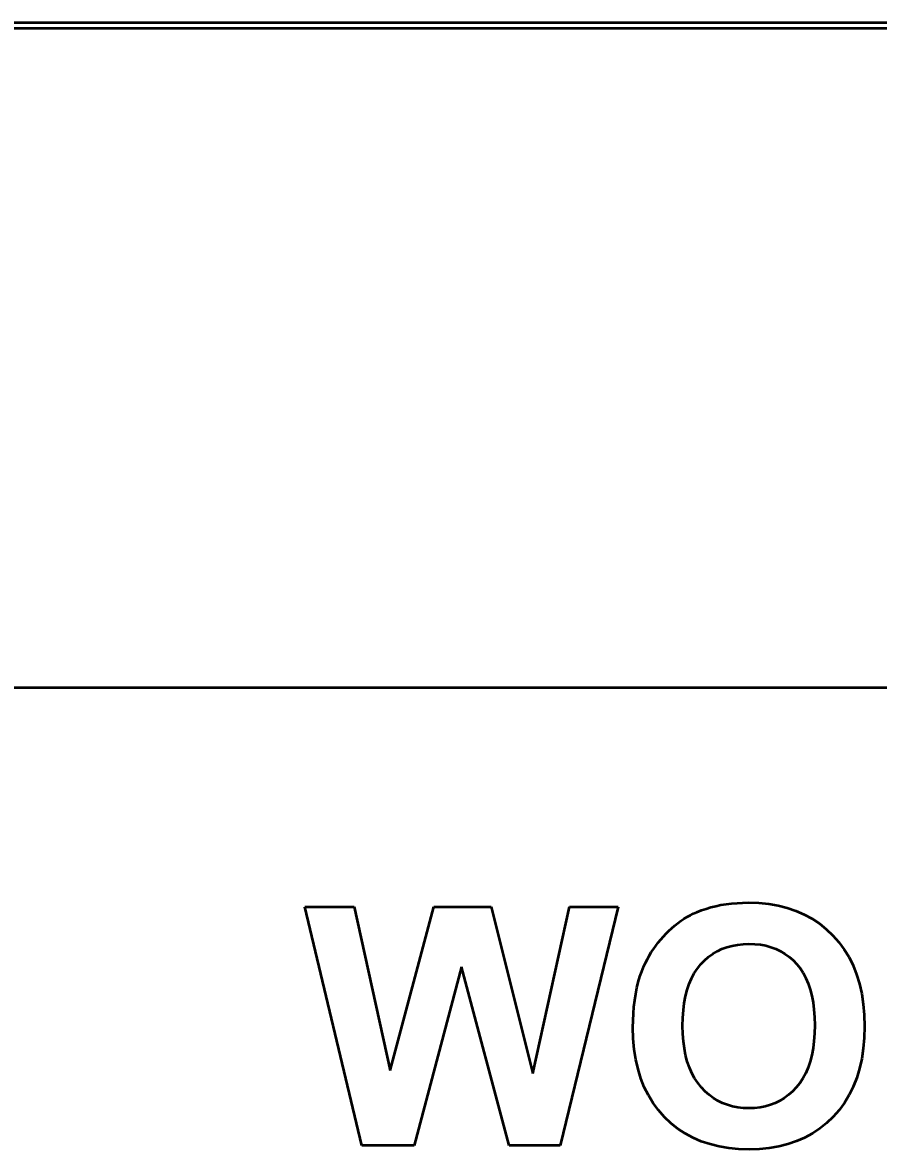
# Model space of a CAD drawing. Extents: x 23 to 417, y 3 to 294.
# Drawn here: x 211.532 to 214.4, y 108.074 to 111.851 of the extents above; entities that cross this region are included whole.
import ezdxf
from ezdxf.enums import TextEntityAlignment as Align

# ---------------------------------------------------------------- set-up
doc = ezdxf.new("R2010")
doc.units = 0
doc.layers.get('0').update_dxf_attribs({"lineweight": 13})
doc.styles.get("Standard").update_dxf_attribs({"font": 'isocp.shx'})
doc.dimstyles.get("Standard").update_dxf_attribs({"dimtxt": 2.5, "dimasz": 2.5, "dimexe": 1.25, "dimexo": 0.625, "dimtad": 1, "dimtxsty": 'Standard', "dimcen": 2.5, "dimadec": 0, "dimazin": 0, "dimtfac": 1, "dimtmove": 0, "dimatfit": 0, "dimfxl": 0, "dimarcsym": 0})

# ---------------------------------------------------------------- blocks, each defined once
blk = doc.blocks.new('*D775')
at = {"color": 230, "lineweight": 13, "ltscale": 0.072986, "transparency": 16777216}
blk.add_line((220.937, 119.0118), (220.937, 121.9312), dxfattribs=at)
at = {"color": 230, "lineweight": 13, "ltscale": 0.275935, "transparency": 16777216}
blk.add_line((230.7318, 110.8938), (230.7318, 121.9312), dxfattribs=at)
at = {"color": 230, "lineweight": 13, "transparency": 16777216}
blk.add_line((201.0151, 119.9312), (230.7318, 119.9312), dxfattribs=at)
for points in [[(222.8689, 120.4489), (220.937, 119.9312), (222.8689, 119.4136)], [(228.7999, 119.4136), (230.7318, 119.9312), (228.7999, 120.4489)]]:
    blk.add_lwpolyline(points, dxfattribs=at)
for s, height, width, p, p2 in [('[', 2, 1.552525, (207.5228, 121.9312), (208.2991, 121.9312)), (']', 2, 1.552524, (216.937, 121.9312), (217.7133, 121.9312)), ('49', 2, 1.233748, (201.0151, 121.9312), (204.5228, 121.9312)), ('1.93', 2, 1.584295, (209.2991, 121.9312), (215.937, 121.9312)), ('/', 1, 1.818182, (205.5228, 122.4312), (206.5228, 122.4312))]:
    blk.add_text(s, height=height, dxfattribs=dict(at, width=width)).set_placement(p, p2, align=Align.FIT)
blk = doc.blocks.new('BLOCK4760')
at = {"color": 7, "lineweight": 35}
for p, q in [((-87.974, 62.698), (88.026, 62.698)), ((-87.874, 62.602), (87.926, 62.602)), ((-73.474, 51.552), (22.526, 51.552))]:
    blk.add_line(p, q, dxfattribs=at)
at = {"color": 7, "lineweight": 35, "ltscale": 0.020668}
blk.add_line((-42.27, 47.881), (-41.444, 47.881), dxfattribs=at)
at = {"color": 7, "lineweight": 35, "ltscale": 0.10281}
blk.add_line((-41.315, 43.881), (-42.27, 47.881), dxfattribs=at)
at = {"color": 7, "lineweight": 35, "ltscale": 0.070325}
blk.add_line((-41.444, 47.881), (-40.841, 45.134), dxfattribs=at)
at = {"color": 7, "lineweight": 35, "ltscale": 0.071082}
blk.add_line((-40.841, 45.134), (-40.109, 47.881), dxfattribs=at)
at = {"color": 7, "lineweight": 35, "ltscale": 0.024011}
blk.add_line((-40.109, 47.881), (-39.149, 47.881), dxfattribs=at)
at = {"color": 7, "lineweight": 35, "ltscale": 0.072016}
blk.add_line((-39.149, 47.881), (-38.448, 45.087), dxfattribs=at)
at = {"color": 7, "lineweight": 35, "ltscale": 0.071516}
blk.add_line((-38.448, 45.087), (-37.834, 47.881), dxfattribs=at)
at = {"color": 7, "lineweight": 35, "ltscale": 0.102906}
blk.add_line((-37.021, 47.881), (-37.992, 43.881), dxfattribs=at)
at = {"color": 7, "lineweight": 35, "ltscale": 0.020327}
blk.add_line((-37.834, 47.881), (-37.021, 47.881), dxfattribs=at)
at = {"color": 7, "lineweight": 35, "ltscale": 0.001525}
blk.add_line((-35.756, 47.766), (-35.7, 47.791), dxfattribs=at)
at = {"color": 7, "lineweight": 35, "ltscale": 0.002041}
blk.add_line((-35.7, 47.791), (-35.624, 47.821), dxfattribs=at)
at = {"color": 7, "lineweight": 35, "ltscale": 0.002067}
blk.add_line((-35.624, 47.821), (-35.546, 47.848), dxfattribs=at)
at = {"color": 7, "lineweight": 35, "ltscale": 0.002098}
blk.add_line((-35.546, 47.848), (-35.466, 47.872), dxfattribs=at)
at = {"color": 7, "lineweight": 35, "ltscale": 0.002132}
blk.add_line((-35.466, 47.872), (-35.383, 47.892), dxfattribs=at)
at = {"color": 7, "lineweight": 35, "ltscale": 0.002171}
for p, q in [((-35.383, 47.892), (-35.298, 47.91)), ((-34.39, 44.59), (-34.471, 44.559))]:
    blk.add_line(p, q, dxfattribs=at)
at = {"color": 7, "lineweight": 35, "ltscale": 0.002213}
for p, q in [((-35.298, 47.91), (-35.21, 47.924)), ((-35.423, 44.675), (-35.494, 44.728))]:
    blk.add_line(p, q, dxfattribs=at)
at = {"color": 7, "lineweight": 35, "ltscale": 0.002259}
blk.add_line((-35.21, 47.924), (-35.121, 47.935), dxfattribs=at)
at = {"color": 7, "lineweight": 35, "ltscale": 0.002307}
blk.add_line((-35.121, 47.935), (-35.029, 47.943), dxfattribs=at)
at = {"color": 7, "lineweight": 35, "ltscale": 0.002359}
blk.add_line((-35.029, 47.943), (-34.935, 47.948), dxfattribs=at)
at = {"color": 7, "lineweight": 35, "ltscale": 0.002413}
blk.add_line((-34.935, 47.948), (-34.838, 47.949), dxfattribs=at)
at = {"color": 7, "lineweight": 35, "ltscale": 0.004334}
blk.add_line((-34.838, 47.949), (-34.665, 47.944), dxfattribs=at)
at = {"color": 7, "lineweight": 35, "ltscale": 0.004175}
blk.add_line((-34.665, 47.944), (-34.499, 47.927), dxfattribs=at)
at = {"color": 7, "lineweight": 35, "ltscale": 0.004037}
blk.add_line((-34.499, 47.927), (-34.339, 47.9), dxfattribs=at)
at = {"color": 7, "lineweight": 35, "ltscale": 0.003921}
blk.add_line((-34.339, 47.9), (-34.187, 47.862), dxfattribs=at)
at = {"color": 7, "lineweight": 35, "ltscale": 0.003829}
blk.add_line((-34.187, 47.862), (-34.042, 47.812), dxfattribs=at)
at = {"color": 7, "lineweight": 35, "ltscale": 0.003764}
blk.add_line((-34.042, 47.812), (-33.904, 47.752), dxfattribs=at)
at = {"color": 7, "lineweight": 35, "ltscale": 0.001604}
blk.add_line((-36.072, 47.565), (-36.021, 47.605), dxfattribs=at)
at = {"color": 7, "lineweight": 35, "ltscale": 0.001584}
blk.add_line((-36.021, 47.605), (-35.97, 47.642), dxfattribs=at)
at = {"color": 7, "lineweight": 35, "ltscale": 0.001567}
blk.add_line((-35.97, 47.642), (-35.918, 47.677), dxfattribs=at)
at = {"color": 7, "lineweight": 35, "ltscale": 0.001552}
blk.add_line((-35.918, 47.677), (-35.865, 47.709), dxfattribs=at)
at = {"color": 7, "lineweight": 35, "ltscale": 0.00154}
blk.add_line((-35.865, 47.709), (-35.811, 47.739), dxfattribs=at)
at = {"color": 7, "lineweight": 35, "ltscale": 0.001531}
blk.add_line((-35.811, 47.739), (-35.756, 47.766), dxfattribs=at)
at = {"color": 7, "lineweight": 35, "ltscale": 0.003726}
blk.add_line((-33.904, 47.752), (-33.773, 47.681), dxfattribs=at)
at = {"color": 7, "lineweight": 35, "ltscale": 0.003716}
for p, q in [((-33.773, 47.681), (-33.65, 47.598)), ((-33.528, 44.256), (-33.644, 44.163))]:
    blk.add_line(p, q, dxfattribs=at)
at = {"color": 7, "lineweight": 35, "ltscale": 0.003735}
blk.add_line((-33.65, 47.598), (-33.533, 47.505), dxfattribs=at)
at = {"color": 7, "lineweight": 35, "ltscale": 0.001687}
blk.add_line((-36.263, 47.382), (-36.217, 47.431), dxfattribs=at)
at = {"color": 7, "lineweight": 35, "ltscale": 0.001679}
blk.add_line((-36.217, 47.431), (-36.17, 47.478), dxfattribs=at)
at = {"color": 7, "lineweight": 35, "ltscale": 0.001652}
blk.add_line((-36.17, 47.478), (-36.121, 47.523), dxfattribs=at)
at = {"color": 7, "lineweight": 35, "ltscale": 0.001627}
blk.add_line((-36.121, 47.523), (-36.072, 47.565), dxfattribs=at)
at = {"color": 7, "lineweight": 35, "ltscale": 0.003782}
blk.add_line((-33.533, 47.505), (-33.423, 47.401), dxfattribs=at)
at = {"color": 7, "lineweight": 35, "ltscale": 0.001659}
for p, q in [((-36.428, 47.172), (-36.39, 47.227)), ((-36.531, 47.002), (-36.499, 47.06))]:
    blk.add_line(p, q, dxfattribs=at)
at = {"color": 7, "lineweight": 35, "ltscale": 0.001663}
for p, q in [((-36.39, 47.227), (-36.35, 47.28)), ((-36.561, 46.943), (-36.531, 47.002))]:
    blk.add_line(p, q, dxfattribs=at)
at = {"color": 7, "lineweight": 35, "ltscale": 0.001669}
blk.add_line((-36.35, 47.28), (-36.308, 47.331), dxfattribs=at)
at = {"color": 7, "lineweight": 35, "ltscale": 0.001677}
blk.add_line((-36.308, 47.331), (-36.263, 47.382), dxfattribs=at)
at = {"color": 7, "lineweight": 35, "ltscale": 0.002239}
blk.add_line((-35.198, 47.204), (-35.112, 47.228), dxfattribs=at)
at = {"color": 7, "lineweight": 35, "ltscale": 0.002295}
blk.add_line((-35.112, 47.228), (-35.022, 47.245), dxfattribs=at)
at = {"color": 7, "lineweight": 35, "ltscale": 0.002365}
blk.add_line((-35.022, 47.245), (-34.928, 47.256), dxfattribs=at)
at = {"color": 7, "lineweight": 35, "ltscale": 0.002449}
for p, q in [((-34.928, 47.256), (-34.83, 47.259)), ((-34.83, 47.259), (-34.732, 47.256))]:
    blk.add_line(p, q, dxfattribs=at)
at = {"color": 7, "lineweight": 35, "ltscale": 0.002362}
for p, q in [((-34.732, 47.256), (-34.638, 47.246)), ((-35.745, 46.766), (-35.693, 46.845))]:
    blk.add_line(p, q, dxfattribs=at)
at = {"color": 7, "lineweight": 35, "ltscale": 0.002289}
blk.add_line((-34.638, 47.246), (-34.548, 47.229), dxfattribs=at)
at = {"color": 7, "lineweight": 35, "ltscale": 0.00223}
blk.add_line((-34.548, 47.229), (-34.462, 47.205), dxfattribs=at)
at = {"color": 7, "lineweight": 35, "ltscale": 0.003804}
for p, q in [((-33.423, 47.401), (-33.322, 47.287)), ((-33.322, 47.287), (-33.232, 47.164))]:
    blk.add_line(p, q, dxfattribs=at)
at = {"color": 7, "lineweight": 35, "ltscale": 0.001656}
blk.add_line((-36.499, 47.06), (-36.465, 47.117), dxfattribs=at)
at = {"color": 7, "lineweight": 35, "ltscale": 0.001657}
blk.add_line((-36.465, 47.117), (-36.428, 47.172), dxfattribs=at)
at = {"color": 7, "lineweight": 35, "ltscale": 0.002218}
blk.add_line((-35.572, 46.982), (-35.505, 47.04), dxfattribs=at)
at = {"color": 7, "lineweight": 35, "ltscale": 0.002187}
blk.add_line((-35.505, 47.04), (-35.434, 47.091), dxfattribs=at)
at = {"color": 7, "lineweight": 35, "ltscale": 0.002173}
blk.add_line((-35.434, 47.091), (-35.359, 47.136), dxfattribs=at)
at = {"color": 7, "lineweight": 35, "ltscale": 0.002178}
blk.add_line((-35.359, 47.136), (-35.281, 47.173), dxfattribs=at)
at = {"color": 7, "lineweight": 35, "ltscale": 0.0022}
blk.add_line((-35.281, 47.173), (-35.198, 47.204), dxfattribs=at)
at = {"color": 7, "lineweight": 35, "ltscale": 0.002188}
blk.add_line((-34.462, 47.205), (-34.38, 47.174), dxfattribs=at)
at = {"color": 7, "lineweight": 35, "ltscale": 0.002163}
blk.add_line((-34.38, 47.174), (-34.302, 47.137), dxfattribs=at)
at = {"color": 7, "lineweight": 35, "ltscale": 0.002156}
blk.add_line((-34.302, 47.137), (-34.228, 47.093), dxfattribs=at)
at = {"color": 7, "lineweight": 35, "ltscale": 0.002165}
blk.add_line((-34.228, 47.093), (-34.157, 47.043), dxfattribs=at)
at = {"color": 7, "lineweight": 35, "ltscale": 0.002193}
blk.add_line((-34.157, 47.043), (-34.091, 46.985), dxfattribs=at)
at = {"color": 7, "lineweight": 35, "ltscale": 0.003834}
blk.add_line((-33.232, 47.164), (-33.153, 47.033), dxfattribs=at)
at = {"color": 7, "lineweight": 35, "ltscale": 0.003895}
blk.add_line((-33.153, 47.033), (-33.084, 46.894), dxfattribs=at)
at = {"color": 7, "lineweight": 35, "ltscale": 0.077352}
blk.add_line((-39.646, 46.872), (-40.44, 43.881), dxfattribs=at)
at = {"color": 7, "lineweight": 35, "ltscale": 0.077369}
blk.add_line((-38.849, 43.881), (-39.646, 46.872), dxfattribs=at)
at = {"color": 7, "lineweight": 35, "ltscale": 0.002293}
blk.add_line((-36.624, 46.798), (-36.59, 46.883), dxfattribs=at)
at = {"color": 7, "lineweight": 35, "ltscale": 0.00167}
blk.add_line((-36.59, 46.883), (-36.561, 46.943), dxfattribs=at)
at = {"color": 7, "lineweight": 35, "ltscale": 0.002312}
blk.add_line((-35.693, 46.845), (-35.635, 46.917), dxfattribs=at)
at = {"color": 7, "lineweight": 35, "ltscale": 0.002265}
blk.add_line((-35.635, 46.917), (-35.572, 46.982), dxfattribs=at)
at = {"color": 7, "lineweight": 35, "ltscale": 0.002238}
blk.add_line((-34.091, 46.985), (-34.029, 46.921), dxfattribs=at)
at = {"color": 7, "lineweight": 35, "ltscale": 0.002284}
blk.add_line((-34.029, 46.921), (-33.972, 46.85), dxfattribs=at)
at = {"color": 7, "lineweight": 35, "ltscale": 0.002336}
blk.add_line((-33.972, 46.85), (-33.92, 46.771), dxfattribs=at)
at = {"color": 7, "lineweight": 35, "ltscale": 0.003983}
blk.add_line((-33.084, 46.894), (-33.025, 46.745), dxfattribs=at)
at = {"color": 7, "lineweight": 35, "ltscale": 0.002418}
blk.add_line((-36.683, 46.616), (-36.656, 46.709), dxfattribs=at)
at = {"color": 7, "lineweight": 35, "ltscale": 0.002353}
blk.add_line((-36.656, 46.709), (-36.624, 46.798), dxfattribs=at)
at = {"color": 7, "lineweight": 35, "ltscale": 0.002525}
blk.add_line((-35.83, 46.587), (-35.791, 46.68), dxfattribs=at)
at = {"color": 7, "lineweight": 35, "ltscale": 0.002434}
blk.add_line((-35.791, 46.68), (-35.745, 46.766), dxfattribs=at)
at = {"color": 7, "lineweight": 35, "ltscale": 0.00241}
blk.add_line((-33.92, 46.771), (-33.875, 46.686), dxfattribs=at)
at = {"color": 7, "lineweight": 35, "ltscale": 0.002503}
blk.add_line((-33.875, 46.686), (-33.836, 46.594), dxfattribs=at)
at = {"color": 7, "lineweight": 35, "ltscale": 0.004098}
blk.add_line((-33.025, 46.745), (-32.977, 46.589), dxfattribs=at)
at = {"color": 7, "lineweight": 35, "ltscale": 0.002565}
blk.add_line((-36.727, 46.419), (-36.707, 46.519), dxfattribs=at)
at = {"color": 7, "lineweight": 35, "ltscale": 0.00249}
blk.add_line((-36.707, 46.519), (-36.683, 46.616), dxfattribs=at)
at = {"color": 7, "lineweight": 35, "ltscale": 0.002756}
blk.add_line((-35.891, 46.38), (-35.864, 46.487), dxfattribs=at)
at = {"color": 7, "lineweight": 35, "ltscale": 0.002633}
blk.add_line((-35.864, 46.487), (-35.83, 46.587), dxfattribs=at)
at = {"color": 7, "lineweight": 35, "ltscale": 0.002612}
blk.add_line((-33.836, 46.594), (-33.803, 46.495), dxfattribs=at)
at = {"color": 7, "lineweight": 35, "ltscale": 0.002738}
blk.add_line((-33.803, 46.495), (-33.776, 46.389), dxfattribs=at)
at = {"color": 7, "lineweight": 35, "ltscale": 0.004237}
blk.add_line((-32.977, 46.589), (-32.94, 46.423), dxfattribs=at)
at = {"color": 7, "lineweight": 35, "ltscale": 0.002731}
blk.add_line((-36.756, 46.206), (-36.743, 46.314), dxfattribs=at)
at = {"color": 7, "lineweight": 35, "ltscale": 0.002646}
blk.add_line((-36.743, 46.314), (-36.727, 46.419), dxfattribs=at)
at = {"color": 7, "lineweight": 35, "ltscale": 0.002893}
blk.add_line((-35.913, 46.267), (-35.891, 46.38), dxfattribs=at)
at = {"color": 7, "lineweight": 35, "ltscale": 0.002876}
blk.add_line((-33.776, 46.389), (-33.755, 46.276), dxfattribs=at)
at = {"color": 7, "lineweight": 35, "ltscale": 0.003025}
blk.add_line((-33.755, 46.276), (-33.74, 46.156), dxfattribs=at)
at = {"color": 7, "lineweight": 35, "ltscale": 0.004399}
blk.add_line((-32.94, 46.423), (-32.914, 46.249), dxfattribs=at)
at = {"color": 7, "lineweight": 35, "ltscale": 0.002912}
blk.add_line((-36.771, 45.977), (-36.765, 46.093), dxfattribs=at)
at = {"color": 7, "lineweight": 35, "ltscale": 0.00282}
blk.add_line((-36.765, 46.093), (-36.756, 46.206), dxfattribs=at)
at = {"color": 7, "lineweight": 35, "ltscale": 0.003199}
blk.add_line((-35.937, 46.018), (-35.928, 46.146), dxfattribs=at)
at = {"color": 7, "lineweight": 35, "ltscale": 0.003041}
blk.add_line((-35.928, 46.146), (-35.913, 46.267), dxfattribs=at)
at = {"color": 7, "lineweight": 35, "ltscale": 0.003184}
blk.add_line((-33.74, 46.156), (-33.731, 46.029), dxfattribs=at)
at = {"color": 7, "lineweight": 35, "ltscale": 0.00458}
blk.add_line((-32.914, 46.249), (-32.898, 46.067), dxfattribs=at)
at = {"color": 7, "lineweight": 35, "ltscale": 0.003007}
blk.add_line((-36.773, 45.857), (-36.771, 45.977), dxfattribs=at)
at = {"color": 7, "lineweight": 35, "ltscale": 0.003365}
blk.add_line((-35.94, 45.884), (-35.937, 46.018), dxfattribs=at)
at = {"color": 7, "lineweight": 35, "ltscale": 0.003352}
blk.add_line((-33.731, 46.029), (-33.727, 45.895), dxfattribs=at)
at = {"color": 7, "lineweight": 35, "ltscale": 0.003393}
blk.add_line((-33.727, 45.895), (-33.731, 45.759), dxfattribs=at)
at = {"color": 7, "lineweight": 35, "ltscale": 0.004779}
blk.add_line((-32.898, 46.067), (-32.893, 45.876), dxfattribs=at)
at = {"color": 7, "lineweight": 35, "ltscale": 0.004674}
blk.add_line((-36.767, 45.67), (-36.773, 45.857), dxfattribs=at)
at = {"color": 7, "lineweight": 35, "ltscale": 0.003316}
blk.add_line((-35.937, 45.751), (-35.94, 45.884), dxfattribs=at)
at = {"color": 7, "lineweight": 35, "ltscale": 0.003159}
blk.add_line((-35.928, 45.625), (-35.937, 45.751), dxfattribs=at)
at = {"color": 7, "lineweight": 35, "ltscale": 0.003226}
blk.add_line((-33.731, 45.759), (-33.74, 45.63), dxfattribs=at)
at = {"color": 7, "lineweight": 35, "ltscale": 0.004739}
blk.add_line((-32.893, 45.876), (-32.898, 45.686), dxfattribs=at)
at = {"color": 7, "lineweight": 35, "ltscale": 0.004484}
blk.add_line((-36.751, 45.491), (-36.767, 45.67), dxfattribs=at)
at = {"color": 7, "lineweight": 35, "ltscale": 0.003012}
blk.add_line((-35.912, 45.506), (-35.928, 45.625), dxfattribs=at)
at = {"color": 7, "lineweight": 35, "ltscale": 0.003069}
blk.add_line((-33.74, 45.63), (-33.755, 45.509), dxfattribs=at)
at = {"color": 7, "lineweight": 35, "ltscale": 0.004544}
blk.add_line((-32.898, 45.686), (-32.914, 45.505), dxfattribs=at)
at = {"color": 7, "lineweight": 35, "ltscale": 0.004312}
blk.add_line((-36.725, 45.321), (-36.751, 45.491), dxfattribs=at)
at = {"color": 7, "lineweight": 35, "ltscale": 0.002875}
blk.add_line((-35.89, 45.393), (-35.912, 45.506), dxfattribs=at)
at = {"color": 7, "lineweight": 35, "ltscale": 0.002749}
blk.add_line((-35.862, 45.287), (-35.89, 45.393), dxfattribs=at)
at = {"color": 7, "lineweight": 35, "ltscale": 0.002785}
blk.add_line((-33.777, 45.394), (-33.805, 45.286), dxfattribs=at)
at = {"color": 7, "lineweight": 35, "ltscale": 0.002921}
blk.add_line((-33.755, 45.509), (-33.777, 45.394), dxfattribs=at)
at = {"color": 7, "lineweight": 35, "ltscale": 0.004208}
blk.add_line((-32.94, 45.332), (-32.977, 45.168), dxfattribs=at)
at = {"color": 7, "lineweight": 35, "ltscale": 0.004366}
blk.add_line((-32.914, 45.505), (-32.94, 45.332), dxfattribs=at)
at = {"color": 7, "lineweight": 35, "ltscale": 0.004159}
blk.add_line((-36.688, 45.158), (-36.725, 45.321), dxfattribs=at)
at = {"color": 7, "lineweight": 35, "ltscale": 0.004029}
blk.add_line((-36.641, 45.004), (-36.688, 45.158), dxfattribs=at)
at = {"color": 7, "lineweight": 35, "ltscale": 0.002638}
blk.add_line((-35.827, 45.187), (-35.862, 45.287), dxfattribs=at)
at = {"color": 7, "lineweight": 35, "ltscale": 0.002542}
blk.add_line((-35.787, 45.094), (-35.827, 45.187), dxfattribs=at)
at = {"color": 7, "lineweight": 35, "ltscale": 0.002555}
blk.add_line((-33.839, 45.185), (-33.879, 45.091), dxfattribs=at)
at = {"color": 7, "lineweight": 35, "ltscale": 0.002662}
blk.add_line((-33.805, 45.286), (-33.839, 45.185), dxfattribs=at)
at = {"color": 7, "lineweight": 35, "ltscale": 0.004071}
blk.add_line((-32.977, 45.168), (-33.024, 45.012), dxfattribs=at)
at = {"color": 7, "lineweight": 35, "ltscale": 0.003923}
blk.add_line((-36.583, 44.858), (-36.641, 45.004), dxfattribs=at)
at = {"color": 7, "lineweight": 35, "ltscale": 0.002463}
blk.add_line((-35.739, 45.007), (-35.787, 45.094), dxfattribs=at)
at = {"color": 7, "lineweight": 35, "ltscale": 0.002404}
blk.add_line((-35.686, 44.927), (-35.739, 45.007), dxfattribs=at)
at = {"color": 7, "lineweight": 35, "ltscale": 0.002395}
blk.add_line((-33.926, 45.004), (-33.978, 44.924), dxfattribs=at)
at = {"color": 7, "lineweight": 35, "ltscale": 0.002465}
blk.add_line((-33.879, 45.091), (-33.926, 45.004), dxfattribs=at)
at = {"color": 7, "lineweight": 35, "ltscale": 0.003958}
blk.add_line((-33.024, 45.012), (-33.082, 44.865), dxfattribs=at)
at = {"color": 7, "lineweight": 35, "ltscale": 0.003842}
blk.add_line((-36.514, 44.721), (-36.583, 44.858), dxfattribs=at)
at = {"color": 7, "lineweight": 35, "ltscale": 0.002364}
blk.add_line((-35.627, 44.854), (-35.686, 44.927), dxfattribs=at)
at = {"color": 7, "lineweight": 35, "ltscale": 0.002317}
blk.add_line((-35.562, 44.787), (-35.627, 44.854), dxfattribs=at)
at = {"color": 7, "lineweight": 35, "ltscale": 0.002257}
blk.add_line((-35.494, 44.728), (-35.562, 44.787), dxfattribs=at)
at = {"color": 7, "lineweight": 35, "ltscale": 0.002237}
blk.add_line((-34.101, 44.785), (-34.168, 44.726), dxfattribs=at)
at = {"color": 7, "lineweight": 35, "ltscale": 0.002294}
blk.add_line((-34.037, 44.851), (-34.101, 44.785), dxfattribs=at)
at = {"color": 7, "lineweight": 35, "ltscale": 0.002345}
blk.add_line((-33.978, 44.924), (-34.037, 44.851), dxfattribs=at)
at = {"color": 7, "lineweight": 35, "ltscale": 0.003872}
blk.add_line((-33.082, 44.865), (-33.151, 44.726), dxfattribs=at)
at = {"color": 7, "lineweight": 35, "ltscale": 0.00379}
blk.add_line((-36.435, 44.591), (-36.514, 44.721), dxfattribs=at)
at = {"color": 7, "lineweight": 35, "ltscale": 0.003767}
blk.add_line((-36.346, 44.47), (-36.435, 44.591), dxfattribs=at)
at = {"color": 7, "lineweight": 35, "ltscale": 0.002186}
blk.add_line((-35.348, 44.629), (-35.423, 44.675), dxfattribs=at)
at = {"color": 7, "lineweight": 35, "ltscale": 0.002175}
blk.add_line((-35.27, 44.591), (-35.348, 44.629), dxfattribs=at)
at = {"color": 7, "lineweight": 35, "ltscale": 0.002182}
blk.add_line((-35.189, 44.559), (-35.27, 44.591), dxfattribs=at)
at = {"color": 7, "lineweight": 35, "ltscale": 0.002162}
blk.add_line((-34.313, 44.629), (-34.39, 44.59), dxfattribs=at)
at = {"color": 7, "lineweight": 35, "ltscale": 0.00217}
blk.add_line((-34.239, 44.674), (-34.313, 44.629), dxfattribs=at)
at = {"color": 7, "lineweight": 35, "ltscale": 0.002195}
blk.add_line((-34.168, 44.726), (-34.239, 44.674), dxfattribs=at)
at = {"color": 7, "lineweight": 35, "ltscale": 0.003784}
blk.add_line((-33.23, 44.596), (-33.319, 44.474), dxfattribs=at)
at = {"color": 7, "lineweight": 35, "ltscale": 0.003814}
blk.add_line((-33.151, 44.726), (-33.23, 44.596), dxfattribs=at)
at = {"color": 7, "lineweight": 35, "ltscale": 0.003773}
blk.add_line((-36.246, 44.357), (-36.346, 44.47), dxfattribs=at)
at = {"color": 7, "lineweight": 35, "ltscale": 0.002206}
blk.add_line((-35.104, 44.535), (-35.189, 44.559), dxfattribs=at)
at = {"color": 7, "lineweight": 35, "ltscale": 0.002247}
blk.add_line((-35.016, 44.517), (-35.104, 44.535), dxfattribs=at)
at = {"color": 7, "lineweight": 35, "ltscale": 0.002303}
blk.add_line((-34.925, 44.507), (-35.016, 44.517), dxfattribs=at)
at = {"color": 7, "lineweight": 35, "ltscale": 0.002374}
blk.add_line((-34.83, 44.503), (-34.925, 44.507), dxfattribs=at)
at = {"color": 7, "lineweight": 35, "ltscale": 0.002373}
blk.add_line((-34.735, 44.507), (-34.83, 44.503), dxfattribs=at)
at = {"color": 7, "lineweight": 35, "ltscale": 0.002299}
blk.add_line((-34.644, 44.517), (-34.735, 44.507), dxfattribs=at)
at = {"color": 7, "lineweight": 35, "ltscale": 0.002241}
blk.add_line((-34.556, 44.535), (-34.644, 44.517), dxfattribs=at)
at = {"color": 7, "lineweight": 35, "ltscale": 0.002197}
blk.add_line((-34.471, 44.559), (-34.556, 44.535), dxfattribs=at)
at = {"color": 7, "lineweight": 35, "ltscale": 0.003785}
blk.add_line((-33.319, 44.474), (-33.419, 44.36), dxfattribs=at)
at = {"color": 7, "lineweight": 35, "ltscale": 0.003756}
blk.add_line((-36.137, 44.254), (-36.246, 44.357), dxfattribs=at)
at = {"color": 7, "lineweight": 35, "ltscale": 0.003715}
blk.add_line((-36.021, 44.161), (-36.137, 44.254), dxfattribs=at)
at = {"color": 7, "lineweight": 35, "ltscale": 0.003763}
blk.add_line((-33.419, 44.36), (-33.528, 44.256), dxfattribs=at)
at = {"color": 7, "lineweight": 35, "ltscale": 0.003703}
blk.add_line((-35.897, 44.08), (-36.021, 44.161), dxfattribs=at)
at = {"color": 7, "lineweight": 35, "ltscale": 0.003721}
blk.add_line((-35.766, 44.009), (-35.897, 44.08), dxfattribs=at)
at = {"color": 7, "lineweight": 35, "ltscale": 0.003766}
blk.add_line((-35.628, 43.949), (-35.766, 44.009), dxfattribs=at)
at = {"color": 7, "lineweight": 35, "ltscale": 0.003747}
blk.add_line((-33.897, 44.01), (-34.034, 43.95), dxfattribs=at)
at = {"color": 7, "lineweight": 35, "ltscale": 0.003708}
blk.add_line((-33.767, 44.081), (-33.897, 44.01), dxfattribs=at)
at = {"color": 7, "lineweight": 35, "ltscale": 0.003698}
blk.add_line((-33.644, 44.163), (-33.767, 44.081), dxfattribs=at)
at = {"color": 7, "lineweight": 35, "ltscale": 0.021896}
blk.add_line((-40.44, 43.881), (-41.315, 43.881), dxfattribs=at)
at = {"color": 7, "lineweight": 35, "ltscale": 0.021419}
blk.add_line((-37.992, 43.881), (-38.849, 43.881), dxfattribs=at)
at = {"color": 7, "lineweight": 35, "ltscale": 0.003839}
blk.add_line((-35.482, 43.9), (-35.628, 43.949), dxfattribs=at)
at = {"color": 7, "lineweight": 35, "ltscale": 0.003938}
blk.add_line((-35.33, 43.862), (-35.482, 43.9), dxfattribs=at)
at = {"color": 7, "lineweight": 35, "ltscale": 0.004062}
blk.add_line((-35.169, 43.835), (-35.33, 43.862), dxfattribs=at)
at = {"color": 7, "lineweight": 35, "ltscale": 0.004207}
blk.add_line((-35.002, 43.818), (-35.169, 43.835), dxfattribs=at)
at = {"color": 7, "lineweight": 35, "ltscale": 0.004372}
blk.add_line((-34.827, 43.813), (-35.002, 43.818), dxfattribs=at)
at = {"color": 7, "lineweight": 35, "ltscale": 0.00432}
blk.add_line((-34.654, 43.818), (-34.827, 43.813), dxfattribs=at)
at = {"color": 7, "lineweight": 35, "ltscale": 0.004161}
blk.add_line((-34.489, 43.835), (-34.654, 43.818), dxfattribs=at)
at = {"color": 7, "lineweight": 35, "ltscale": 0.004022}
blk.add_line((-34.33, 43.862), (-34.489, 43.835), dxfattribs=at)
at = {"color": 7, "lineweight": 35, "ltscale": 0.003905}
blk.add_line((-34.179, 43.9), (-34.33, 43.862), dxfattribs=at)
at = {"color": 7, "lineweight": 35, "ltscale": 0.003813}
blk.add_line((-34.034, 43.95), (-34.179, 43.9), dxfattribs=at)

msp = doc.modelspace()

# ---------------------------------------------------------------- block references
at = {"lineweight": 0, "xscale": 0.2, "yscale": 0.2, "zscale": 0.2}
msp.add_blockref('BLOCK4760', (220.9318, 99.3118), dxfattribs=at)

# ---------------------------------------------------------------- dimensions: what is measured, and where the dimension line sits
at = {"color": 0, "lineweight": 0}
dim = msp.add_linear_dim(base=(220.937, 119.9312), p1=(230.7318, 109.8938), p2=(220.937, 118.0118), angle=179.999, dimstyle='Standard', override={"dimlfac": 5}, dxfattribs=at)
dim.commit()
dim.dimension.update_dxf_attribs({"geometry": '*D775', "text_midpoint": (209.3642, 119.9312), "dimtype": 160})

doc.saveas('drawing.dxf')
